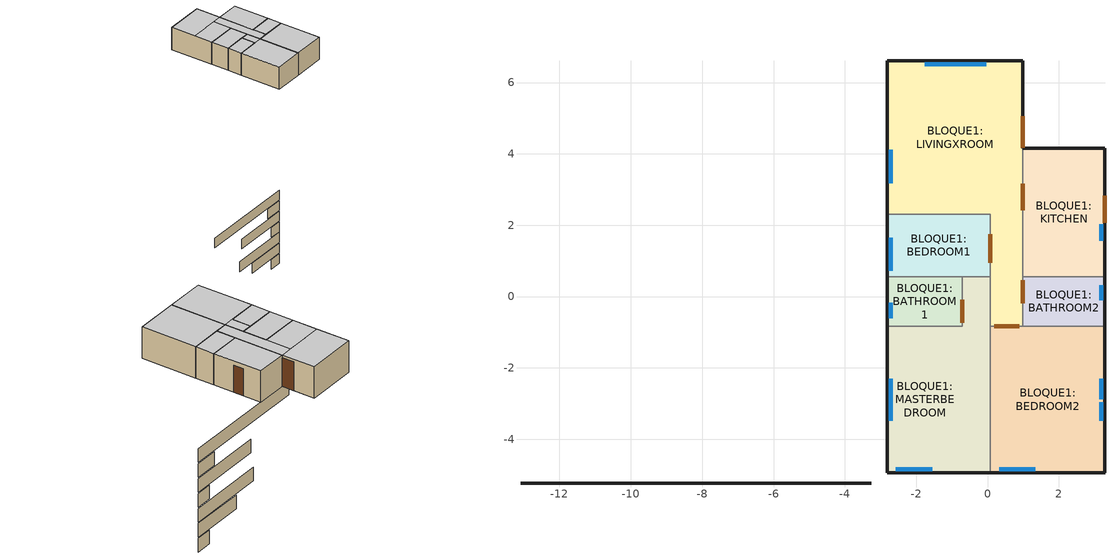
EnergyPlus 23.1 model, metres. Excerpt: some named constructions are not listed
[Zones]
BLOQUE1:LIVINGXROOM
 floor othersideconditionsmodel (SUELO CASO BASE MULCHEN): 0.08,2.31 0.99,2.3 0.99,-0.84 0.08,-0.84 z0; -2.81,6.61 0.99,6.61 0.99,2.3 -2.81,2.31 z0
 wall outside (MURO CASO BASE MULCHEN 01): 0.99,4.16 0.99,6.61 -2.81,6.61 -2.81,2.31 z0:2.3
 wall outside (LinearBridgingConstruction): -3.26,-5.24 -13.09,-5.24 z-11.1:-10.1
 wall to BLOQUE1:BEDROOM1 (Lightweight 2 x 25mm gypsum plasterboard with 100mm cavity): -2.81,2.31 0.08,2.31 0.08,0.56 z0:2.3
 wall to BLOQUE1:MASTERBEDROOM (Lightweight 2 x 25mm gypsum plasterboard with 100mm cavity): 0.08,0.56 0.08,-0.84 z0:2.3
 wall to BLOQUE1:BEDROOM2 (Lightweight 2 x 25mm gypsum plasterboard with 100mm cavity): 0.08,-0.84 0.99,-0.84 z0:2.3
 wall to BLOQUE1:BATHROOM2 (Lightweight 2 x 25mm gypsum plasterboard with 100mm cavity): 0.99,-0.84 0.99,0.56 z0:2.3
 wall to BLOQUE1:KITCHEN (Lightweight 2 x 25mm gypsum plasterboard with 100mm cavity): 0.99,0.56 0.99,4.16 z0:2.3
 window (VENTANA CASO BASE MULCHEN - 1001): -0.03,6.51 -1.77,6.51 z0.74:1.96; -2.71,4.11 -2.71,3.18 z1.04:1.96
 door inside (Puerta interior del proyecto): 0.08,1.74 0.08,0.95 z0:2.1; 0.18,-0.84 0.89,-0.84 / 0.99,-0.18 0.99,0.46 / 0.99,2.42 0.99,3.16 z0:2.12
 door (Copia de Wooden door): 0.99,4.17 0.99,5.06 z0:2.12
 ceiling adiabatic (CIELO FALSO CASO BASE MULCHEN_Reversed): 0.08,4.16 -2.81,4.16 -2.81,2.31 0.08,2.31 z2.3; 0.99,4.16 0.08,4.16 0.08,-0.84 0.99,-0.84 z2.3; 0.99,6.61 -2.81,6.61 -2.81,4.16 0.99,4.16 z2.3
BLOQUE1:BEDROOM1
 floor othersideconditionsmodel (SUELO CASO BASE MULCHEN): -2.81,2.31 0.08,2.31 0.08,0.56 -2.81,0.56 z0
 wall outside (MURO CASO BASE MULCHEN 01): -2.81,2.31 -2.81,0.56 z0:2.3
 wall outside (LinearBridgingConstruction): -3.26,-5.24 -5,-5.24 z-12.2:-11.2
 wall to BLOQUE1:BATHROOM1 (Lightweight 2 x 25mm gypsum plasterboard with 100mm cavity): -2.81,0.56 -0.71,0.56 z0:2.3
 wall to BLOQUE1:MASTERBEDROOM (Lightweight 2 x 25mm gypsum plasterboard with 100mm cavity): -0.71,0.56 0.08,0.56 z0:2.3
 window (VENTANA CASO BASE MULCHEN - 1001): -2.71,1.64 -2.71,0.73 z1.07:1.99
 ceiling adiabatic (CIELO FALSO CASO BASE MULCHEN_Reversed): 0.08,2.31 -2.81,2.31 -2.81,0.56 0.08,0.56 z2.3
BLOQUE1:MASTERBEDROOM
 floor othersideconditionsmodel (SUELO CASO BASE MULCHEN): -2.81,-0.84 -0.71,-0.84 -0.71,-4.94 -2.81,-4.94 z0; -0.71,0.56 0.08,0.56 0.08,-4.94 -0.71,-4.94 z0
 wall outside (MURO CASO BASE MULCHEN 01): -2.81,-0.84 -2.81,-4.94 0.08,-4.94 z0:2.3
 wall outside (LinearBridgingConstruction): -3.26,-5.24 -8.99,-5.24 z-13.3:-12.3
 wall to BLOQUE1:BATHROOM1 (Lightweight 2 x 25mm gypsum plasterboard with 100mm cavity): -0.71,0.56 -0.71,-0.84 -2.81,-0.84 z0:2.3
 wall to BLOQUE1:BEDROOM2 (Lightweight 2 x 25mm gypsum plasterboard with 100mm cavity): 0.08,-4.94 0.08,-0.84 z0:2.3
 window (VENTANA CASO BASE MULCHEN - 1001): -2.71,-2.3 -2.71,-3.47 z1.07:1.99; -2.57,-4.84 -1.55,-4.84 z1.03:1.96
 door inside (Puerta interior del proyecto): -0.71,-0.09 -0.71,-0.74 z0:2.11
 ceiling adiabatic (CIELO FALSO CASO BASE MULCHEN_Reversed): 0.08,0.56 -0.71,0.56 -0.71,-0.84 0.08,-0.84 z2.3; 0.08,-0.84 -2.81,-0.84 -2.81,-4.94 0.08,-4.94 z2.3
BLOQUE1:BEDROOM2
 floor othersideconditionsmodel (SUELO CASO BASE MULCHEN): 0.08,-0.84 3.29,-0.84 3.29,-4.94 0.08,-4.94 z0
 wall outside (MURO CASO BASE MULCHEN 01): 0.08,-4.94 3.29,-4.94 3.29,-0.84 z0:2.3
 wall outside (LinearBridgingConstruction): -3.26,-5.24 -9.26,-5.24 z-15.5:-14.5
 wall to BLOQUE1:BATHROOM2 (Lightweight 2 x 25mm gypsum plasterboard with 100mm cavity): 3.29,-0.84 0.99,-0.84 z0:2.3
 window (VENTANA CASO BASE MULCHEN - 1001): 0.32,-4.84 1.34,-4.84 z1.04:1.96; 3.19,-2.88 3.19,-2.31 / 3.19,-3.47 3.19,-2.96 z1.04:1.95
 ceiling adiabatic (CIELO FALSO CASO BASE MULCHEN_Reversed): 3.29,-0.84 0.08,-0.84 0.08,-4.94 3.29,-4.94 z2.3
BLOQUE1:BATHROOM2
 floor othersideconditionsmodel (SUELO CASO BASE MULCHEN): 0.99,0.56 3.29,0.56 3.29,-0.84 0.99,-0.84 z0
 wall outside (MURO CASO BASE MULCHEN 01): 3.29,-0.84 3.29,0.56 z0:2.3
 wall outside (LinearBridgingConstruction): -3.26,-5.24 -4.45,-5.24 z-17.7:-16.7
 wall to BLOQUE1:KITCHEN (Lightweight 2 x 25mm gypsum plasterboard with 100mm cavity_Rev): 3.29,0.56 0.99,0.56 z0:2.3
 window (VENTANA CASO BASE MULCHEN - 1001): 3.19,-0.1 3.19,0.32 z1.51:1.98
 ceiling adiabatic (CIELO FALSO CASO BASE MULCHEN_Reversed): 3.29,0.56 0.99,0.56 0.99,-0.84 3.29,-0.84 z2.3
BLOQUE1:KITCHEN
 floor othersideconditionsmodel (SUELO CASO BASE MULCHEN): 0.99,4.16 3.29,4.16 3.29,0.56 0.99,0.56 z0
 wall outside (MURO CASO BASE MULCHEN 01): 3.29,0.56 3.29,4.16 0.99,4.16 z0:2.3
 wall outside (LinearBridgingConstruction): -3.26,-5.24 -7.4,-5.24 z-16.6:-15.6
 window (VENTANA CASO BASE MULCHEN - 1001): 3.19,1.56 3.19,2.03 z1.04:1.95
 door (Puerta exterior del proyecto): 3.29,2.07 3.29,2.82 z0:1.99
 ceiling adiabatic (CIELO FALSO CASO BASE MULCHEN_Reversed): 3.29,4.16 0.99,4.16 0.99,0.56 3.29,0.56 z2.3
BLOQUE1:BATHROOM1
 floor othersideconditionsmodel (SUELO CASO BASE MULCHEN): -2.81,0.56 -0.71,0.56 -0.71,-0.84 -2.81,-0.84 z0
 wall outside (MURO CASO BASE MULCHEN 01): -2.81,0.56 -2.81,-0.84 z0:2.3
 wall outside (LinearBridgingConstruction): -3.26,-5.24 -4.45,-5.24 z-14.4:-13.4
 window (VENTANA CASO BASE MULCHEN - 1001): -2.71,-0.18 -2.71,-0.6 z1.5:1.98
 ceiling adiabatic (CIELO FALSO CASO BASE MULCHEN_Reversed): -0.71,0.56 -2.81,0.56 -2.81,-0.84 -0.71,-0.84 z2.3
[ENERGYMANAGEMENTSYSTEM:PROGRAM]
CountHours_BLOQUE1_BEDROOM2: if (ComfStand == 1) || (ComfStand == 10); if (RMOT >= AHSTall) && (RMOT <= ACSTaul); if (BLOQUE1_BEDROOM2_OpT <= ACSTnoTol); if (BLOQUE1_BEDROOM2_OpT >= AHSTnoTol); set ComfHours_BLOQUE1_BEDROOM2 = 1*ZoneTimeStep; set DiscomfAppHotHours_BLOQUE1_BEDROOM2 = 0; set DiscomfAppColdHours_BLOQUE1_BEDROOM2 = 0; set DiscomfNonAppHotHours_BLOQUE1_BEDROOM2 = 0; set DiscomfNonAppColdHours_BLOQUE1_BEDROOM2 = 0; endif; elseif (BLOQUE1_BEDROOM2_OpT > ACSTnoTol); set ComfHours_BLOQUE1_BEDROOM2 = 0; set DiscomfAppHotHours_BLOQUE1_BEDROOM2 = 1*ZoneTimeStep; set DiscomfAppColdHours_BLOQUE1_BEDROOM2 = 0; set DiscomfNonAppHotHours_BLOQUE1_BEDROOM2 = 0; set DiscomfNonAppColdHours_BLOQUE1_BEDROOM2 = 0; elseif (BLOQUE1_BEDROOM2_OpT < AHSTnoTol); set ComfHours_BLOQUE1_BEDROOM2 = 0; set DiscomfAppHotHours_BLOQUE1_BEDROOM2 = 0; set DiscomfAppColdHours_BLOQUE1_BEDROOM2 = 1*ZoneTimeStep; set DiscomfNonAppHotHours_BLOQUE1_BEDROOM2 = 0; set DiscomfNonAppColdHours_BLOQUE1_BEDROOM2 = 0; endif; elseif (RMOT > ACSTaul); set ComfHours_BLOQUE1_BEDROOM2 = 0; set DiscomfAppHotHours_BLOQUE1_BEDROOM2 = 0; set DiscomfAppColdHours_BLOQUE1_BEDROOM2 = 0; set DiscomfNonAppHotHours_BLOQUE1_BEDROOM2 = 1*ZoneTimeStep; set DiscomfNonAppColdHours_BLOQUE1_BEDROOM2 = 0; elseif (RMOT < AHSTall); set ComfHours_BLOQUE1_BEDROOM2 = 0; set DiscomfAppHotHours_BLOQUE1_BEDROOM2 = 0; set DiscomfAppColdHours_BLOQUE1_BEDROOM2 = 0; set DiscomfNonAppHotHours_BLOQUE1_BEDROOM2 = 0; set DiscomfNonAppColdHours_BLOQUE1_BEDROOM2 = 1*ZoneTimeStep; endif; else; if (PMOT >= AHSTall) && (PMOT <= ACSTaul); if (BLOQUE1_BEDROOM2_OpT <= ACSTnoTol); if (BLOQUE1_BEDROOM2_OpT >= AHSTnoTol); set ComfHours_BLOQUE1_BEDROOM2 = 1*ZoneTimeStep; set DiscomfAppHotHours_BLOQUE1_BEDROOM2 = 0; set DiscomfAppColdHours_BLOQUE1_BEDROOM2 = 0; set DiscomfNonAppHotHours_BLOQUE1_BEDROOM2 = 0; set DiscomfNonAppColdHours_BLOQUE1_BEDROOM2 = 0; endif; elseif (BLOQUE1_BEDROOM2_OpT > ACSTnoTol); set ComfHours_BLOQUE1_BEDROOM2 = 0; set DiscomfAppHotHours_BLOQUE1_BEDROOM2 = 1*ZoneTimeStep; set DiscomfAppColdHours_BLOQUE1_BEDROOM2 = 0; set DiscomfNonAppHotHours_BLOQUE1_BEDROOM2 = 0; set DiscomfNonAppColdHours_BLOQUE1_BEDROOM2 = 0; elseif (BLOQUE1_BEDROOM2_OpT < AHSTnoTol); set ComfHours_BLOQUE1_BEDROOM2 = 0; set DiscomfAppHotHours_BLOQUE1_BEDROOM2 = 0; set DiscomfAppColdHours_BLOQUE1_BEDROOM2 = 1*ZoneTimeStep; set DiscomfNonAppHotHours_BLOQUE1_BEDROOM2 = 0; set DiscomfNonAppColdHours_BLOQUE1_BEDROOM2 = 0; endif; elseif (PMOT > ACSTaul); set ComfHours_BLOQUE1_BEDROOM2 = 0; set DiscomfAppHotHours_BLOQUE1_BEDROOM2 = 0; set DiscomfAppColdHours_BLOQUE1_BEDROOM2 = 0; set DiscomfNonAppHotHours_BLOQUE1_BEDROOM2 = 1*ZoneTimeStep; set DiscomfNonAppColdHours_BLOQUE1_BEDROOM2 = 0; elseif (PMOT < AHSTall); set ComfHours_BLOQUE1_BEDROOM2 = 0; set DiscomfAppHotHours_BLOQUE1_BEDROOM2 = 0; set DiscomfAppColdHours_BLOQUE1_BEDROOM2 = 0; set DiscomfNonAppHotHours_BLOQUE1_BEDROOM2 = 0; set DiscomfNonAppColdHours_BLOQUE1_BEDROOM2 = 1*ZoneTimeStep; endif; endif
CountHours_BLOQUE1_KITCHEN: if (ComfStand == 1) || (ComfStand == 10); if (RMOT >= AHSTall) && (RMOT <= ACSTaul); if (BLOQUE1_KITCHEN_OpT <= ACSTnoTol); if (BLOQUE1_KITCHEN_OpT >= AHSTnoTol); set ComfHours_BLOQUE1_KITCHEN = 1*ZoneTimeStep; set DiscomfAppHotHours_BLOQUE1_KITCHEN = 0; set DiscomfAppColdHours_BLOQUE1_KITCHEN = 0; set DiscomfNonAppHotHours_BLOQUE1_KITCHEN = 0; set DiscomfNonAppColdHours_BLOQUE1_KITCHEN = 0; endif; elseif (BLOQUE1_KITCHEN_OpT > ACSTnoTol); set ComfHours_BLOQUE1_KITCHEN = 0; set DiscomfAppHotHours_BLOQUE1_KITCHEN = 1*ZoneTimeStep; set DiscomfAppColdHours_BLOQUE1_KITCHEN = 0; set DiscomfNonAppHotHours_BLOQUE1_KITCHEN = 0; set DiscomfNonAppColdHours_BLOQUE1_KITCHEN = 0; elseif (BLOQUE1_KITCHEN_OpT < AHSTnoTol); set ComfHours_BLOQUE1_KITCHEN = 0; set DiscomfAppHotHours_BLOQUE1_KITCHEN = 0; set DiscomfAppColdHours_BLOQUE1_KITCHEN = 1*ZoneTimeStep; set DiscomfNonAppHotHours_BLOQUE1_KITCHEN = 0; set DiscomfNonAppColdHours_BLOQUE1_KITCHEN = 0; endif; elseif (RMOT > ACSTaul); set ComfHours_BLOQUE1_KITCHEN = 0; set DiscomfAppHotHours_BLOQUE1_KITCHEN = 0; set DiscomfAppColdHours_BLOQUE1_KITCHEN = 0; set DiscomfNonAppHotHours_BLOQUE1_KITCHEN = 1*ZoneTimeStep; set DiscomfNonAppColdHours_BLOQUE1_KITCHEN = 0; elseif (RMOT < AHSTall); set ComfHours_BLOQUE1_KITCHEN = 0; set DiscomfAppHotHours_BLOQUE1_KITCHEN = 0; set DiscomfAppColdHours_BLOQUE1_KITCHEN = 0; set DiscomfNonAppHotHours_BLOQUE1_KITCHEN = 0; set DiscomfNonAppColdHours_BLOQUE1_KITCHEN = 1*ZoneTimeStep; endif; else; if (PMOT >= AHSTall) && (PMOT <= ACSTaul); if (BLOQUE1_KITCHEN_OpT <= ACSTnoTol); if (BLOQUE1_KITCHEN_OpT >= AHSTnoTol); set ComfHours_BLOQUE1_KITCHEN = 1*ZoneTimeStep; set DiscomfAppHotHours_BLOQUE1_KITCHEN = 0; set DiscomfAppColdHours_BLOQUE1_KITCHEN = 0; set DiscomfNonAppHotHours_BLOQUE1_KITCHEN = 0; set DiscomfNonAppColdHours_BLOQUE1_KITCHEN = 0; endif; elseif (BLOQUE1_KITCHEN_OpT > ACSTnoTol); set ComfHours_BLOQUE1_KITCHEN = 0; set DiscomfAppHotHours_BLOQUE1_KITCHEN = 1*ZoneTimeStep; set DiscomfAppColdHours_BLOQUE1_KITCHEN = 0; set DiscomfNonAppHotHours_BLOQUE1_KITCHEN = 0; set DiscomfNonAppColdHours_BLOQUE1_KITCHEN = 0; elseif (BLOQUE1_KITCHEN_OpT < AHSTnoTol); set ComfHours_BLOQUE1_KITCHEN = 0; set DiscomfAppHotHours_BLOQUE1_KITCHEN = 0; set DiscomfAppColdHours_BLOQUE1_KITCHEN = 1*ZoneTimeStep; set DiscomfNonAppHotHours_BLOQUE1_KITCHEN = 0; set DiscomfNonAppColdHours_BLOQUE1_KITCHEN = 0; endif; elseif (PMOT > ACSTaul); set ComfHours_BLOQUE1_KITCHEN = 0; set DiscomfAppHotHours_BLOQUE1_KITCHEN = 0; set DiscomfAppColdHours_BLOQUE1_KITCHEN = 0; set DiscomfNonAppHotHours_BLOQUE1_KITCHEN = 1*ZoneTimeStep; set DiscomfNonAppColdHours_BLOQUE1_KITCHEN = 0; elseif (PMOT < AHSTall); set ComfHours_BLOQUE1_KITCHEN = 0; set DiscomfAppHotHours_BLOQUE1_KITCHEN = 0; set DiscomfAppColdHours_BLOQUE1_KITCHEN = 0; set DiscomfNonAppHotHours_BLOQUE1_KITCHEN = 0; set DiscomfNonAppColdHours_BLOQUE1_KITCHEN = 1*ZoneTimeStep; endif; endif
CountHours_BLOQUE1_BATHROOM2: if (ComfStand == 1) || (ComfStand == 10); if (RMOT >= AHSTall) && (RMOT <= ACSTaul); if (BLOQUE1_BATHROOM2_OpT <= ACSTnoTol); if (BLOQUE1_BATHROOM2_OpT >= AHSTnoTol); set ComfHours_BLOQUE1_BATHROOM2 = 1*ZoneTimeStep; set DiscomfAppHotHours_BLOQUE1_BATHROOM2 = 0; set DiscomfAppColdHours_BLOQUE1_BATHROOM2 = 0; set DiscomfNonAppHotHours_BLOQUE1_BATHROOM2 = 0; set DiscomfNonAppColdHours_BLOQUE1_BATHROOM2 = 0; endif; elseif (BLOQUE1_BATHROOM2_OpT > ACSTnoTol); set ComfHours_BLOQUE1_BATHROOM2 = 0; set DiscomfAppHotHours_BLOQUE1_BATHROOM2 = 1*ZoneTimeStep; set DiscomfAppColdHours_BLOQUE1_BATHROOM2 = 0; set DiscomfNonAppHotHours_BLOQUE1_BATHROOM2 = 0; set DiscomfNonAppColdHours_BLOQUE1_BATHROOM2 = 0; elseif (BLOQUE1_BATHROOM2_OpT < AHSTnoTol); set ComfHours_BLOQUE1_BATHROOM2 = 0; set DiscomfAppHotHours_BLOQUE1_BATHROOM2 = 0; set DiscomfAppColdHours_BLOQUE1_BATHROOM2 = 1*ZoneTimeStep; set DiscomfNonAppHotHours_BLOQUE1_BATHROOM2 = 0; set DiscomfNonAppColdHours_BLOQUE1_BATHROOM2 = 0; endif; elseif (RMOT > ACSTaul); set ComfHours_BLOQUE1_BATHROOM2 = 0; set DiscomfAppHotHours_BLOQUE1_BATHROOM2 = 0; set DiscomfAppColdHours_BLOQUE1_BATHROOM2 = 0; set DiscomfNonAppHotHours_BLOQUE1_BATHROOM2 = 1*ZoneTimeStep; set DiscomfNonAppColdHours_BLOQUE1_BATHROOM2 = 0; elseif (RMOT < AHSTall); set ComfHours_BLOQUE1_BATHROOM2 = 0; set DiscomfAppHotHours_BLOQUE1_BATHROOM2 = 0; set DiscomfAppColdHours_BLOQUE1_BATHROOM2 = 0; set DiscomfNonAppHotHours_BLOQUE1_BATHROOM2 = 0; set DiscomfNonAppColdHours_BLOQUE1_BATHROOM2 = 1*ZoneTimeStep; endif; else; if (PMOT >= AHSTall) && (PMOT <= ACSTaul); if (BLOQUE1_BATHROOM2_OpT <= ACSTnoTol); if (BLOQUE1_BATHROOM2_OpT >= AHSTnoTol); set ComfHours_BLOQUE1_BATHROOM2 = 1*ZoneTimeStep; set DiscomfAppHotHours_BLOQUE1_BATHROOM2 = 0; set DiscomfAppColdHours_BLOQUE1_BATHROOM2 = 0; set DiscomfNonAppHotHours_BLOQUE1_BATHROOM2 = 0; set DiscomfNonAppColdHours_BLOQUE1_BATHROOM2 = 0; endif; elseif (BLOQUE1_BATHROOM2_OpT > ACSTnoTol); set ComfHours_BLOQUE1_BATHROOM2 = 0; set DiscomfAppHotHours_BLOQUE1_BATHROOM2 = 1*ZoneTimeStep; set DiscomfAppColdHours_BLOQUE1_BATHROOM2 = 0; set DiscomfNonAppHotHours_BLOQUE1_BATHROOM2 = 0; set DiscomfNonAppColdHours_BLOQUE1_BATHROOM2 = 0; elseif (BLOQUE1_BATHROOM2_OpT < AHSTnoTol); set ComfHours_BLOQUE1_BATHROOM2 = 0; set DiscomfAppHotHours_BLOQUE1_BATHROOM2 = 0; set DiscomfAppColdHours_BLOQUE1_BATHROOM2 = 1*ZoneTimeStep; set DiscomfNonAppHotHours_BLOQUE1_BATHROOM2 = 0; set DiscomfNonAppColdHours_BLOQUE1_BATHROOM2 = 0; endif; elseif (PMOT > ACSTaul); set ComfHours_BLOQUE1_BATHROOM2 = 0; set DiscomfAppHotHours_BLOQUE1_BATHROOM2 = 0; set DiscomfAppColdHours_BLOQUE1_BATHROOM2 = 0; set DiscomfNonAppHotHours_BLOQUE1_BATHROOM2 = 1*ZoneTimeStep; set DiscomfNonAppColdHours_BLOQUE1_BATHROOM2 = 0; elseif (PMOT < AHSTall); set ComfHours_BLOQUE1_BATHROOM2 = 0; set DiscomfAppHotHours_BLOQUE1_BATHROOM2 = 0; set DiscomfAppColdHours_BLOQUE1_BATHROOM2 = 0; set DiscomfNonAppHotHours_BLOQUE1_BATHROOM2 = 0; set DiscomfNonAppColdHours_BLOQUE1_BATHROOM2 = 1*ZoneTimeStep; endif; endif
SetAppLimits: If ComfStand == 1; set ACSTaul = 30; set ACSTall = 10; set AHSTaul = 30; set AHSTall = 10; elseif ComfStand == 2 || ComfStand == 12; set ACSTaul = 33.5; set ACSTall = 10; set AHSTaul = 33.5; set AHSTall = 10; elseif ComfStand == 3; set ACSTaul = 30; set ACSTall = 5; set AHSTaul = 30; set AHSTall = 5; elseif (ComfStand == 4) || (ComfStand == 5); if CAT == 1; set ACSTaul = 28; set ACSTall = 18; set AHSTaul = 28; set AHSTall = 18; elseif CAT == 2; set ACSTaul = 30; set ACSTall = 18; set AHSTaul = 28; set AHSTall = 16; else; set ACSTaul = 50; set ACSTall = 50; set AHSTaul = 50; set AHSTall = 50; endif; elseif ComfStand == 6; set ACSTaul = 30; set ACSTall = -7; set AHSTaul = 30; set AHSTall = -7; elseif ComfStand == 7; set ACSTaul = 31; set ACSTall = 12.5; set AHSTaul = 31; set AHSTall = 12.5; elseif ComfStand == 8; set ACSTaul = 38.5; set ACSTall = 13; set AHSTaul = 38.5; set AHSTall = 13; elseif ComfStand == 9 || ComfStand == 10 || ComfStand == 11; set ACSTaul = 33; set ACSTall = 5.5; set AHSTaul = 33; set AHSTall = 5.5; elseif ComfStand == 13; set ACSTaul = 25; set ACSTall = 10; set AHSTaul = 25; set AHSTall = 10; elseif ComfStand == 14; set ACSTaul = 27; set ACSTall = 8; set AHSTaul = 27; set AHSTall = 8; elseif ComfStand == 15; set ACSTaul = 24.8; set ACSTall = 16.9; set AHSTaul = 24.8; set AHSTall = 16.9; elseif ComfStand == 16; set ACSTaul = 25.7; set ACSTall = 16.4; set AHSTaul = 25.7; set AHSTall = 16.4; elseif ComfStand == 17; if (DayOfYear <= 121) || (DayOfYear > 295); set ACSTaul = 25.25; set ACSTall = 11.25; set AHSTaul = 25.25; set AHSTall = 11.25; else; set ACSTaul = 45; set ACSTall = 23; set AHSTaul = 45; set AHSTall = 23; endif; elseif ComfStand == 18; if (DayOfYear <= 121) || (DayOfYear > 295); set ACSTaul = 27.5; set ACSTall = 15.5; set AHSTaul = 27.5; set AHSTall = 15.5; else; set ACSTaul = 34; set ACSTall = 23; set AHSTaul = 34; set AHSTall = 23; endif; elseif ComfStand == 19; if (DayOfYear <= 121) || (DayOfYear > 295); set ACSTaul = 25.25; set ACSTall = 5; set AHSTaul = 25.25; set AHSTall = 5; else; set ACSTaul = 25.25; set ACSTall = 11.75; set AHSTaul = 25.25; set AHSTall = 11.75; endif; elseif ComfStand == 20; if (DayOfYear <= 121) || (DayOfYear > 295); set ACSTaul = 29.75; set ACSTall = 13; set AHSTaul = 29.75; set AHSTall = 13; else; set ACSTaul = 45; set ACSTall = 23; set AHSTaul = 45; set AHSTall = 23; endif; elseif ComfStand == 21; set ACSTaul = 20; set ACSTall = 6.5; set AHSTaul = 20; set AHSTall = 6.5; else; set ACSTaul = 50; set ACSTall = 50; set AHSTaul = 50; set AHSTall = 50; endif
ApplyCAT: if (ComfStand == 1 ); if (CAT == 1); set ACSToffset = 2; set AHSToffset = -3; elseif (CAT == 2); set ACSToffset = 3; set AHSToffset = -4; elseif (CAT == 3); set ACSToffset = 4; set AHSToffset = -5; endif; elseif ComfStand == 2 || ComfStand == 3 || ComfStand == 11; if (CAT == 90); set ACSToffset = 2.5; set AHSToffset = -2.5; elseif (CAT == 80); set ACSToffset = 3.5; set AHSToffset = -3.5; endif; elseif (ComfStand == 4 ) || (ComfStand == 5) || (ComfStand == 6); set ACSToffset = 0; set AHSToffset = 0; elseif (ComfStand == 7); if (CAT == 90); set ACSToffset = 2.4; set AHSToffset = -2.4; elseif (CAT == 85); set ACSToffset = 3.3; set AHSToffset = -3.3; elseif (CAT == 80); set ACSToffset = 4.1; set AHSToffset = -4.1; endif; elseif (ComfStand == 8); if (CAT == 90); set ACSToffset = 3.5; set AHSToffset = -3.5; elseif (CAT == 85); set ACSToffset = 4.8; set AHSToffset = -4.8; elseif (CAT == 80); set ACSToffset = 5.9; set AHSToffset = -5.9; endif; elseif ComfStand == 9 || ComfStand == 10; if (CAT == 90); set ACSToffset = 2.15; set AHSToffset = -2.15; elseif (CAT == 80); set ACSToffset = 3.6; set AHSToffset = -3.6; endif; elseif ComfStand == 12; if (CAT == 90); set ACSToffset = 1.7; set AHSToffset = -1.7; elseif (CAT == 80); set ACSToffset = 2.89; set AHSToffset = -2.89; endif; elseif ComfStand == 13; if (CAT == 90); set ACSToffset = 3.45; set AHSToffset = -3.45; elseif (CAT == 80); set ACSToffset = 4.55; set AHSToffset = -4.55; endif; elseif ComfStand == 14; if (CAT == 90); set ACSToffset = 3.5; set AHSToffset = -3.5; elseif (CAT == 80); set ACSToffset = 4.5; set AHSToffset = -4.5; endif; elseif ComfStand == 15; if (CAT == 90); set ACSToffset = 2.8; set AHSToffset = -2.8; elseif (CAT == 80); set ACSToffset = 3.8; set AHSToffset = -3.8; endif; elseif ComfStand == 16; if (CAT == 90); set ACSToffset = 1.1; set AHSToffset = -1.1; elseif (CAT == 80); set ACSToffset = 2.1; set AHSToffset = -2.1; endif; elseif (ComfStand == 17) || (ComfStand == 18); if CAT == 90; if (DayOfYear <= 121) || (DayOfYear > 295); set ACSToffset = 2; set AHSToffset = -2; else; set ACSToffset = 2; set AHSToffset = -2; endif; elseif CAT == 80; if (DayOfYear <= 121) || (DayOfYear > 295); set ACSToffset = 3; set AHSToffset = -3; else; set ACSToffset = 3; set AHSToffset = -3; endif; endif; elseif ComfStand == 19; if CAT == 90; if (DayOfYear <= 121) || (DayOfYear > 295); set ACSToffset = 2; set AHSToffset = -2; else; set ACSToffset = 1; set AHSToffset = -1; endif; elseif CAT == 80; if (DayOfYear <= 121) || (DayOfYear > 295); set ACSToffset = 3; set AHSToffset = -3; else; set ACSToffset = 2; set AHSToffset = -2; endif; endif; elseif ComfStand == 20; if CAT == 90; if (DayOfYear <= 121) || (DayOfYear > 295); set ACSToffset = 2; set AHSToffset = -2; else; set ACSToffset = 5; set AHSToffset = -5; endif; elseif CAT == 80; if (DayOfYear <= 121) || (DayOfYear > 295); set ACSToffset = 3; set AHSToffset = -3; else; set ACSToffset = 6; set AHSToffset = -6; endif; endif; elseif ComfStand == 21; if (CAT == 90); set ACSToffset = 2.5; set AHSToffset = -2.5; elseif (CAT == 80); set ACSToffset = 4; set AHSToffset = -4; endif; endif
CountHoursNoApp_BLOQUE1_BATHROOM1: if (BLOQUE1_BATHROOM1_OpT <= ACSTnoTol); if (BLOQUE1_BATHROOM1_OpT >= AHSTnoTol); set ComfHoursNoApp_BLOQUE1_BATHROOM1  = 1*ZoneTimeStep; else; set ComfHoursNoApp_BLOQUE1_BATHROOM1 = 0; endif; else; set ComfHoursNoApp_BLOQUE1_BATHROOM1 = 0; endif
SetGeoVarBLOQUE1_BATHROOM1: set ZoneFloorArea_BLOQUE1_BATHROOM1 = ZFA_BLOQUE1_BATHROOM1/2; set ZoneAirVolume_BLOQUE1_BATHROOM1 = ZAV_BLOQUE1_BATHROOM1/2
CountHoursNoApp_BLOQUE1_BEDROOM2: if (BLOQUE1_BEDROOM2_OpT <= ACSTnoTol); if (BLOQUE1_BEDROOM2_OpT >= AHSTnoTol); set ComfHoursNoApp_BLOQUE1_BEDROOM2  = 1*ZoneTimeStep; else; set ComfHoursNoApp_BLOQUE1_BEDROOM2 = 0; endif; else; set ComfHoursNoApp_BLOQUE1_BEDROOM2 = 0; endif
SetGeoVarBLOQUE1_BEDROOM2: set ZoneFloorArea_BLOQUE1_BEDROOM2 = ZFA_BLOQUE1_BEDROOM2/2; set ZoneAirVolume_BLOQUE1_BEDROOM2 = ZAV_BLOQUE1_BEDROOM2/2
CountHoursNoApp_BLOQUE1_KITCHEN: if (BLOQUE1_KITCHEN_OpT <= ACSTnoTol); if (BLOQUE1_KITCHEN_OpT >= AHSTnoTol); set ComfHoursNoApp_BLOQUE1_KITCHEN  = 1*ZoneTimeStep; else; set ComfHoursNoApp_BLOQUE1_KITCHEN = 0; endif; else; set ComfHoursNoApp_BLOQUE1_KITCHEN = 0; endif
SetGeoVarBLOQUE1_KITCHEN: set ZoneFloorArea_BLOQUE1_KITCHEN = ZFA_BLOQUE1_KITCHEN/2; set ZoneAirVolume_BLOQUE1_KITCHEN = ZAV_BLOQUE1_KITCHEN/2
CountHoursNoApp_BLOQUE1_BATHROOM2: if (BLOQUE1_BATHROOM2_OpT <= ACSTnoTol); if (BLOQUE1_BATHROOM2_OpT >= AHSTnoTol); set ComfHoursNoApp_BLOQUE1_BATHROOM2  = 1*ZoneTimeStep; else; set ComfHoursNoApp_BLOQUE1_BATHROOM2 = 0; endif; else; set ComfHoursNoApp_BLOQUE1_BATHROOM2 = 0; endif
SetGeoVarBLOQUE1_BATHROOM2: set ZoneFloorArea_BLOQUE1_BATHROOM2 = ZFA_BLOQUE1_BATHROOM2/2; set ZoneAirVolume_BLOQUE1_BATHROOM2 = ZAV_BLOQUE1_BATHROOM2/2
SetInputData: set ComfStand = 1; set CAT = 3; set ComfMod = 3; set HVACmode = 2; set VentCtrl = 0; set VSToffset = 0.0; set MinOToffset = 50.0; set MaxWindSpeed = 50.0; set ACSTtol = -0.1; set AHSTtol = 0.1; set CoolSeasonStart = 121; set CoolSeasonEnd = 274
SetVOFinputData: set MaxTempDiffVOF = 7.5; set MinTempDiffVOF = 0; set MultiplierVOF = 0.25
SetVST: set MinOutTemp = roundedAHST - MinOToffset; if (VentCtrl == 0) || (VentCtrl==2); if ComfStand == 0; if (CurrentTime < 7); set VST = (roundedACST+roundedAHST)/2+VSToffset; elseif (CurrentTime < 15); set VST = 22.5+VSToffset; elseif (CurrentTime < 23); set VST = (roundedACST+roundedAHST)/2+VSToffset; elseif (CurrentTime < 24); set VST = (roundedACST+roundedAHST)/2+VSToffset; endif; elseif ComfStand == 1 || ComfStand == 10; if (RMOT >= AHSTall) && (RMOT <= ACSTaul); set VST = ComfTemp+VSToffset; else; set VST = (roundedACST+roundedAHST)/2+VSToffset; endif; elseif ComfStand == 4 || ComfStand == 5 || ComfStand == 6; if (PMOT >= AHSTall) && (PMOT <= ACSTaul); set VST = (roundedACST+roundedAHST)/2+VSToffset; else; set VST = 0; endif; else; if (PMOT >= AHSTall) && (PMOT <= ACSTaul); set VST = ComfTemp+VSToffset; else; set VST = (roundedACST+roundedAHST)/2+VSToffset; endif; endif; elseif (VentCtrl == 1) || (VentCtrl==3); set VST = roundedAHST+VSToffset; endif
ApplyAST_BLOQUE1_LIVINGXROOM: if BLOQUE1_LIVINGXROOM_CoolCoil==0; if BLOQUE1_LIVINGXROOM_HeatCoil==0; set NoH_NoC_reqs = 1; else; set NoH_NoC_reqs = 0; endif; else; set NoH_NoC_reqs = 0; endif; if BLOQUE1_LIVINGXROOM_OpT<roundedACST; if BLOQUE1_LIVINGXROOM_WindSpeed <= MaxWindSpeed; if BLOQUE1_LIVINGXROOM_OutT>MinOutTemp; if BLOQUE1_LIVINGXROOM_OutT < BLOQUE1_LIVINGXROOM_OpT; set meets_base_reqs = 1; else; set meets_base_reqs = 0; endif; else; set meets_base_reqs = 0; endif; else; set meets_base_reqs = 0; endif; else; set meets_base_reqs = 0; endif; if (NoH_NoC_reqs == 1) && (meets_base_reqs == 1); if BLOQUE1_LIVINGXROOM_OpT>VST; set Ventilates_HVACmode2_BLOQUE1_LIVINGXROOM = 1; else; set Ventilates_HVACmode2_BLOQUE1_LIVINGXROOM = 0; endif; else; set Ventilates_HVACmode2_BLOQUE1_LIVINGXROOM = 0; endif; if VentCtrl == 0; if BLOQUE1_LIVINGXROOM_OutT < BLOQUE1_LIVINGXROOM_OpT; if BLOQUE1_LIVINGXROOM_OutT>MinOutTemp; if BLOQUE1_LIVINGXROOM_OpT > VST; if BLOQUE1_LIVINGXROOM_WindSpeed <= MaxWindSpeed; set Ventilates_HVACmode1_BLOQUE1_LIVINGXROOM = 1; else; set Ventilates_HVACmode1_BLOQUE1_LIVINGXROOM = 0; endif; else; set Ventilates_HVACmode1_BLOQUE1_LIVINGXROOM = 0; endif; else; set Ventilates_HVACmode1_BLOQUE1_LIVINGXROOM = 0; endif; else; set Ventilates_HVACmode1_BLOQUE1_LIVINGXROOM = 0; endif; elseif VentCtrl == 1; if BLOQUE1_LIVINGXROOM_OutT<BLOQUE1_LIVINGXROOM_OpT; if BLOQUE1_LIVINGXROOM_OutT>MinOutTemp; if BLOQUE1_LIVINGXROOM_OpT > ACSTnoTol; if BLOQUE1_LIVINGXROOM_WindSpeed <= MaxWindSpeed; set Ventilates_HVACmode1_BLOQUE1_LIVINGXROOM = 1; else; set Ventilates_HVACmode1_BLOQUE1_LIVINGXROOM = 0; endif; else; set Ventilates_HVACmode1_BLOQUE1_LIVINGXROOM = 0; endif; else; set Ventilates_HVACmode1_BLOQUE1_LIVINGXROOM = 0; endif; else; set Ventilates_HVACmode1_BLOQUE1_LIVINGXROOM = 0; endif; endif; if HVACmode == 0; if Occ_count_BLOQUE1_LIVINGXROOM == 0; Set ACST_Act_BLOQUE1_LIVINGXROOM = 100; Set AHST_Act_BLOQUE1_LIVINGXROOM = -100; else; set ACST_Act_BLOQUE1_LIVINGXROOM = roundedACST; set AHST_Act_BLOQUE1_LIVINGXROOM = roundedAHST; endif; elseif HVACmode == 1; Set ACST_Act_BLOQUE1_LIVINGXROOM = 100; Set AHST_Act_BLOQUE1_LIVINGXROOM = -100; if Ventilates_HVACmode1_BLOQUE1_LIVINGXROOM == 1 && Occ_count_BLOQUE1_LIVINGXROOM > 0; set VentHours_BLOQUE1_LIVINGXROOM = 1*ZoneTimeStep; else; set VentHours_BLOQUE1_LIVINGXROOM = 0; endif; elseif HVACmode == 2; if Occ_count_BLOQUE1_LIVINGXROOM == 0; Set ACST_Act_BLOQUE1_LIVINGXROOM = 100; Set AHST_Act_BLOQUE1_LIVINGXROOM = -100; set VentHours_BLOQUE1_LIVINGXROOM = 0; else; if Ventilates_HVACmode2_BLOQUE1_LIVINGXROOM == 1; set VentHours_BLOQUE1_LIVINGXROOM = 1*ZoneTimeStep; elseif Ventilates_HVACmode2_BLOQUE1_LIVINGXROOM == 0; set VentHours_BLOQUE1_LIVINGXROOM = 0; set ACST_Act_BLOQUE1_LIVINGXROOM = roundedACST; set AHST_Act_BLOQUE1_LIVINGXROOM = roundedAHST; endif; endif; endif
ApplyAST_BLOQUE1_BEDROOM1: if BLOQUE1_BEDROOM1_CoolCoil==0; if BLOQUE1_BEDROOM1_HeatCoil==0; set NoH_NoC_reqs = 1; else; set NoH_NoC_reqs = 0; endif; else; set NoH_NoC_reqs = 0; endif; if BLOQUE1_BEDROOM1_OpT<roundedACST; if BLOQUE1_BEDROOM1_WindSpeed <= MaxWindSpeed; if BLOQUE1_BEDROOM1_OutT>MinOutTemp; if BLOQUE1_BEDROOM1_OutT < BLOQUE1_BEDROOM1_OpT; set meets_base_reqs = 1; else; set meets_base_reqs = 0; endif; else; set meets_base_reqs = 0; endif; else; set meets_base_reqs = 0; endif; else; set meets_base_reqs = 0; endif; if (NoH_NoC_reqs == 1) && (meets_base_reqs == 1); if BLOQUE1_BEDROOM1_OpT>VST; set Ventilates_HVACmode2_BLOQUE1_BEDROOM1 = 1; else; set Ventilates_HVACmode2_BLOQUE1_BEDROOM1 = 0; endif; else; set Ventilates_HVACmode2_BLOQUE1_BEDROOM1 = 0; endif; if VentCtrl == 0; if BLOQUE1_BEDROOM1_OutT < BLOQUE1_BEDROOM1_OpT; if BLOQUE1_BEDROOM1_OutT>MinOutTemp; if BLOQUE1_BEDROOM1_OpT > VST; if BLOQUE1_BEDROOM1_WindSpeed <= MaxWindSpeed; set Ventilates_HVACmode1_BLOQUE1_BEDROOM1 = 1; else; set Ventilates_HVACmode1_BLOQUE1_BEDROOM1 = 0; endif; else; set Ventilates_HVACmode1_BLOQUE1_BEDROOM1 = 0; endif; else; set Ventilates_HVACmode1_BLOQUE1_BEDROOM1 = 0; endif; else; set Ventilates_HVACmode1_BLOQUE1_BEDROOM1 = 0; endif; elseif VentCtrl == 1; if BLOQUE1_BEDROOM1_OutT<BLOQUE1_BEDROOM1_OpT; if BLOQUE1_BEDROOM1_OutT>MinOutTemp; if BLOQUE1_BEDROOM1_OpT > ACSTnoTol; if BLOQUE1_BEDROOM1_WindSpeed <= MaxWindSpeed; set Ventilates_HVACmode1_BLOQUE1_BEDROOM1 = 1; else; set Ventilates_HVACmode1_BLOQUE1_BEDROOM1 = 0; endif; else; set Ventilates_HVACmode1_BLOQUE1_BEDROOM1 = 0; endif; else; set Ventilates_HVACmode1_BLOQUE1_BEDROOM1 = 0; endif; else; set Ventilates_HVACmode1_BLOQUE1_BEDROOM1 = 0; endif; endif; if HVACmode == 0; if Occ_count_BLOQUE1_BEDROOM1 == 0; Set ACST_Act_BLOQUE1_BEDROOM1 = 100; Set AHST_Act_BLOQUE1_BEDROOM1 = -100; else; set ACST_Act_BLOQUE1_BEDROOM1 = roundedACST; set AHST_Act_BLOQUE1_BEDROOM1 = roundedAHST; endif; elseif HVACmode == 1; Set ACST_Act_BLOQUE1_BEDROOM1 = 100; Set AHST_Act_BLOQUE1_BEDROOM1 = -100; if Ventilates_HVACmode1_BLOQUE1_BEDROOM1 == 1 && Occ_count_BLOQUE1_BEDROOM1 > 0; set VentHours_BLOQUE1_BEDROOM1 = 1*ZoneTimeStep; else; set VentHours_BLOQUE1_BEDROOM1 = 0; endif; elseif HVACmode == 2; if Occ_count_BLOQUE1_BEDROOM1 == 0; Set ACST_Act_BLOQUE1_BEDROOM1 = 100; Set AHST_Act_BLOQUE1_BEDROOM1 = -100; set VentHours_BLOQUE1_BEDROOM1 = 0; else; if Ventilates_HVACmode2_BLOQUE1_BEDROOM1 == 1; set VentHours_BLOQUE1_BEDROOM1 = 1*ZoneTimeStep; elseif Ventilates_HVACmode2_BLOQUE1_BEDROOM1 == 0; set VentHours_BLOQUE1_BEDROOM1 = 0; set ACST_Act_BLOQUE1_BEDROOM1 = roundedACST; set AHST_Act_BLOQUE1_BEDROOM1 = roundedAHST; endif; endif; endif
ApplyAST_BLOQUE1_MASTERBEDROOM: if BLOQUE1_MASTERBEDROOM_CoolCoil==0; if BLOQUE1_MASTERBEDROOM_HeatCoil==0; set NoH_NoC_reqs = 1; else; set NoH_NoC_reqs = 0; endif; else; set NoH_NoC_reqs = 0; endif; if BLOQUE1_MASTERBEDROOM_OpT<roundedACST; if BLOQUE1_MASTERBEDROOM_WindSpeed <= MaxWindSpeed; if BLOQUE1_MASTERBEDROOM_OutT>MinOutTemp; if BLOQUE1_MASTERBEDROOM_OutT < BLOQUE1_MASTERBEDROOM_OpT; set meets_base_reqs = 1; else; set meets_base_reqs = 0; endif; else; set meets_base_reqs = 0; endif; else; set meets_base_reqs = 0; endif; else; set meets_base_reqs = 0; endif; if (NoH_NoC_reqs == 1) && (meets_base_reqs == 1); if BLOQUE1_MASTERBEDROOM_OpT>VST; set Ventilates_HVACmode2_BLOQUE1_MASTERBEDROOM = 1; else; set Ventilates_HVACmode2_BLOQUE1_MASTERBEDROOM = 0; endif; else; set Ventilates_HVACmode2_BLOQUE1_MASTERBEDROOM = 0; endif; if VentCtrl == 0; if BLOQUE1_MASTERBEDROOM_OutT < BLOQUE1_MASTERBEDROOM_OpT; if BLOQUE1_MASTERBEDROOM_OutT>MinOutTemp; if BLOQUE1_MASTERBEDROOM_OpT > VST; if BLOQUE1_MASTERBEDROOM_WindSpeed <= MaxWindSpeed; set Ventilates_HVACmode1_BLOQUE1_MASTERBEDROOM = 1; else; set Ventilates_HVACmode1_BLOQUE1_MASTERBEDROOM = 0; endif; else; set Ventilates_HVACmode1_BLOQUE1_MASTERBEDROOM = 0; endif; else; set Ventilates_HVACmode1_BLOQUE1_MASTERBEDROOM = 0; endif; else; set Ventilates_HVACmode1_BLOQUE1_MASTERBEDROOM = 0; endif; elseif VentCtrl == 1; if BLOQUE1_MASTERBEDROOM_OutT<BLOQUE1_MASTERBEDROOM_OpT; if BLOQUE1_MASTERBEDROOM_OutT>MinOutTemp; if BLOQUE1_MASTERBEDROOM_OpT > ACSTnoTol; if BLOQUE1_MASTERBEDROOM_WindSpeed <= MaxWindSpeed; set Ventilates_HVACmode1_BLOQUE1_MASTERBEDROOM = 1; else; set Ventilates_HVACmode1_BLOQUE1_MASTERBEDROOM = 0; endif; else; set Ventilates_HVACmode1_BLOQUE1_MASTERBEDROOM = 0; endif; else; set Ventilates_HVACmode1_BLOQUE1_MASTERBEDROOM = 0; endif; else; set Ventilates_HVACmode1_BLOQUE1_MASTERBEDROOM = 0; endif; endif; if HVACmode == 0; if Occ_count_BLOQUE1_MASTERBEDROOM == 0; Set ACST_Act_BLOQUE1_MASTERBEDROOM = 100; Set AHST_Act_BLOQUE1_MASTERBEDROOM = -100; else; set ACST_Act_BLOQUE1_MASTERBEDROOM = roundedACST; set AHST_Act_BLOQUE1_MASTERBEDROOM = roundedAHST; endif; elseif HVACmode == 1; Set ACST_Act_BLOQUE1_MASTERBEDROOM = 100; Set AHST_Act_BLOQUE1_MASTERBEDROOM = -100; if Ventilates_HVACmode1_BLOQUE1_MASTERBEDROOM == 1 && Occ_count_BLOQUE1_MASTERBEDROOM > 0; set VentHours_BLOQUE1_MASTERBEDROOM = 1*ZoneTimeStep; else; set VentHours_BLOQUE1_MASTERBEDROOM = 0; endif; elseif HVACmode == 2; if Occ_count_BLOQUE1_MASTERBEDROOM == 0; Set ACST_Act_BLOQUE1_MASTERBEDROOM = 100; Set AHST_Act_BLOQUE1_MASTERBEDROOM = -100; set VentHours_BLOQUE1_MASTERBEDROOM = 0; else; if Ventilates_HVACmode2_BLOQUE1_MASTERBEDROOM == 1; set VentHours_BLOQUE1_MASTERBEDROOM = 1*ZoneTimeStep; elseif Ventilates_HVACmode2_BLOQUE1_MASTERBEDROOM == 0; set VentHours_BLOQUE1_MASTERBEDROOM = 0; set ACST_Act_BLOQUE1_MASTERBEDROOM = roundedACST; set AHST_Act_BLOQUE1_MASTERBEDROOM = roundedAHST; endif; endif; endif
ApplyAST_BLOQUE1_BATHROOM1: if BLOQUE1_BATHROOM1_CoolCoil==0; if BLOQUE1_BATHROOM1_HeatCoil==0; set NoH_NoC_reqs = 1; else; set NoH_NoC_reqs = 0; endif; else; set NoH_NoC_reqs = 0; endif; if BLOQUE1_BATHROOM1_OpT<roundedACST; if BLOQUE1_BATHROOM1_WindSpeed <= MaxWindSpeed; if BLOQUE1_BATHROOM1_OutT>MinOutTemp; if BLOQUE1_BATHROOM1_OutT < BLOQUE1_BATHROOM1_OpT; set meets_base_reqs = 1; else; set meets_base_reqs = 0; endif; else; set meets_base_reqs = 0; endif; else; set meets_base_reqs = 0; endif; else; set meets_base_reqs = 0; endif; if (NoH_NoC_reqs == 1) && (meets_base_reqs == 1); if BLOQUE1_BATHROOM1_OpT>VST; set Ventilates_HVACmode2_BLOQUE1_BATHROOM1 = 1; else; set Ventilates_HVACmode2_BLOQUE1_BATHROOM1 = 0; endif; else; set Ventilates_HVACmode2_BLOQUE1_BATHROOM1 = 0; endif; if VentCtrl == 0; if BLOQUE1_BATHROOM1_OutT < BLOQUE1_BATHROOM1_OpT; if BLOQUE1_BATHROOM1_OutT>MinOutTemp; if BLOQUE1_BATHROOM1_OpT > VST; if BLOQUE1_BATHROOM1_WindSpeed <= MaxWindSpeed; set Ventilates_HVACmode1_BLOQUE1_BATHROOM1 = 1; else; set Ventilates_HVACmode1_BLOQUE1_BATHROOM1 = 0; endif; else; set Ventilates_HVACmode1_BLOQUE1_BATHROOM1 = 0; endif; else; set Ventilates_HVACmode1_BLOQUE1_BATHROOM1 = 0; endif; else; set Ventilates_HVACmode1_BLOQUE1_BATHROOM1 = 0; endif; elseif VentCtrl == 1; if BLOQUE1_BATHROOM1_OutT<BLOQUE1_BATHROOM1_OpT; if BLOQUE1_BATHROOM1_OutT>MinOutTemp; if BLOQUE1_BATHROOM1_OpT > ACSTnoTol; if BLOQUE1_BATHROOM1_WindSpeed <= MaxWindSpeed; set Ventilates_HVACmode1_BLOQUE1_BATHROOM1 = 1; else; set Ventilates_HVACmode1_BLOQUE1_BATHROOM1 = 0; endif; else; set Ventilates_HVACmode1_BLOQUE1_BATHROOM1 = 0; endif; else; set Ventilates_HVACmode1_BLOQUE1_BATHROOM1 = 0; endif; else; set Ventilates_HVACmode1_BLOQUE1_BATHROOM1 = 0; endif; endif; if HVACmode == 0; if Occ_count_BLOQUE1_BATHROOM1 == 0; Set ACST_Act_BLOQUE1_BATHROOM1 = 100; Set AHST_Act_BLOQUE1_BATHROOM1 = -100; else; set ACST_Act_BLOQUE1_BATHROOM1 = roundedACST; set AHST_Act_BLOQUE1_BATHROOM1 = roundedAHST; endif; elseif HVACmode == 1; Set ACST_Act_BLOQUE1_BATHROOM1 = 100; Set AHST_Act_BLOQUE1_BATHROOM1 = -100; if Ventilates_HVACmode1_BLOQUE1_BATHROOM1 == 1 && Occ_count_BLOQUE1_BATHROOM1 > 0; set VentHours_BLOQUE1_BATHROOM1 = 1*ZoneTimeStep; else; set VentHours_BLOQUE1_BATHROOM1 = 0; endif; elseif HVACmode == 2; if Occ_count_BLOQUE1_BATHROOM1 == 0; Set ACST_Act_BLOQUE1_BATHROOM1 = 100; Set AHST_Act_BLOQUE1_BATHROOM1 = -100; set VentHours_BLOQUE1_BATHROOM1 = 0; else; if Ventilates_HVACmode2_BLOQUE1_BATHROOM1 == 1; set VentHours_BLOQUE1_BATHROOM1 = 1*ZoneTimeStep; elseif Ventilates_HVACmode2_BLOQUE1_BATHROOM1 == 0; set VentHours_BLOQUE1_BATHROOM1 = 0; set ACST_Act_BLOQUE1_BATHROOM1 = roundedACST; set AHST_Act_BLOQUE1_BATHROOM1 = roundedAHST; endif; endif; endif
ApplyAST_BLOQUE1_BEDROOM2: if BLOQUE1_BEDROOM2_CoolCoil==0; if BLOQUE1_BEDROOM2_HeatCoil==0; set NoH_NoC_reqs = 1; else; set NoH_NoC_reqs = 0; endif; else; set NoH_NoC_reqs = 0; endif; if BLOQUE1_BEDROOM2_OpT<roundedACST; if BLOQUE1_BEDROOM2_WindSpeed <= MaxWindSpeed; if BLOQUE1_BEDROOM2_OutT>MinOutTemp; if BLOQUE1_BEDROOM2_OutT < BLOQUE1_BEDROOM2_OpT; set meets_base_reqs = 1; else; set meets_base_reqs = 0; endif; else; set meets_base_reqs = 0; endif; else; set meets_base_reqs = 0; endif; else; set meets_base_reqs = 0; endif; if (NoH_NoC_reqs == 1) && (meets_base_reqs == 1); if BLOQUE1_BEDROOM2_OpT>VST; set Ventilates_HVACmode2_BLOQUE1_BEDROOM2 = 1; else; set Ventilates_HVACmode2_BLOQUE1_BEDROOM2 = 0; endif; else; set Ventilates_HVACmode2_BLOQUE1_BEDROOM2 = 0; endif; if VentCtrl == 0; if BLOQUE1_BEDROOM2_OutT < BLOQUE1_BEDROOM2_OpT; if BLOQUE1_BEDROOM2_OutT>MinOutTemp; if BLOQUE1_BEDROOM2_OpT > VST; if BLOQUE1_BEDROOM2_WindSpeed <= MaxWindSpeed; set Ventilates_HVACmode1_BLOQUE1_BEDROOM2 = 1; else; set Ventilates_HVACmode1_BLOQUE1_BEDROOM2 = 0; endif; else; set Ventilates_HVACmode1_BLOQUE1_BEDROOM2 = 0; endif; else; set Ventilates_HVACmode1_BLOQUE1_BEDROOM2 = 0; endif; else; set Ventilates_HVACmode1_BLOQUE1_BEDROOM2 = 0; endif; elseif VentCtrl == 1; if BLOQUE1_BEDROOM2_OutT<BLOQUE1_BEDROOM2_OpT; if BLOQUE1_BEDROOM2_OutT>MinOutTemp; if BLOQUE1_BEDROOM2_OpT > ACSTnoTol; if BLOQUE1_BEDROOM2_WindSpeed <= MaxWindSpeed; set Ventilates_HVACmode1_BLOQUE1_BEDROOM2 = 1; else; set Ventilates_HVACmode1_BLOQUE1_BEDROOM2 = 0; endif; else; set Ventilates_HVACmode1_BLOQUE1_BEDROOM2 = 0; endif; else; set Ventilates_HVACmode1_BLOQUE1_BEDROOM2 = 0; endif; else; set Ventilates_HVACmode1_BLOQUE1_BEDROOM2 = 0; endif; endif; if HVACmode == 0; if Occ_count_BLOQUE1_BEDROOM2 == 0; Set ACST_Act_BLOQUE1_BEDROOM2 = 100; Set AHST_Act_BLOQUE1_BEDROOM2 = -100; else; set ACST_Act_BLOQUE1_BEDROOM2 = roundedACST; set AHST_Act_BLOQUE1_BEDROOM2 = roundedAHST; endif; elseif HVACmode == 1; Set ACST_Act_BLOQUE1_BEDROOM2 = 100; Set AHST_Act_BLOQUE1_BEDROOM2 = -100; if Ventilates_HVACmode1_BLOQUE1_BEDROOM2 == 1 && Occ_count_BLOQUE1_BEDROOM2 > 0; set VentHours_BLOQUE1_BEDROOM2 = 1*ZoneTimeStep; else; set VentHours_BLOQUE1_BEDROOM2 = 0; endif; elseif HVACmode == 2; if Occ_count_BLOQUE1_BEDROOM2 == 0; Set ACST_Act_BLOQUE1_BEDROOM2 = 100; Set AHST_Act_BLOQUE1_BEDROOM2 = -100; set VentHours_BLOQUE1_BEDROOM2 = 0; else; if Ventilates_HVACmode2_BLOQUE1_BEDROOM2 == 1; set VentHours_BLOQUE1_BEDROOM2 = 1*ZoneTimeStep; elseif Ventilates_HVACmode2_BLOQUE1_BEDROOM2 == 0; set VentHours_BLOQUE1_BEDROOM2 = 0; set ACST_Act_BLOQUE1_BEDROOM2 = roundedACST; set AHST_Act_BLOQUE1_BEDROOM2 = roundedAHST; endif; endif; endif
ApplyAST_BLOQUE1_KITCHEN: if BLOQUE1_KITCHEN_CoolCoil==0; if BLOQUE1_KITCHEN_HeatCoil==0; set NoH_NoC_reqs = 1; else; set NoH_NoC_reqs = 0; endif; else; set NoH_NoC_reqs = 0; endif; if BLOQUE1_KITCHEN_OpT<roundedACST; if BLOQUE1_KITCHEN_WindSpeed <= MaxWindSpeed; if BLOQUE1_KITCHEN_OutT>MinOutTemp; if BLOQUE1_KITCHEN_OutT < BLOQUE1_KITCHEN_OpT; set meets_base_reqs = 1; else; set meets_base_reqs = 0; endif; else; set meets_base_reqs = 0; endif; else; set meets_base_reqs = 0; endif; else; set meets_base_reqs = 0; endif; if (NoH_NoC_reqs == 1) && (meets_base_reqs == 1); if BLOQUE1_KITCHEN_OpT>VST; set Ventilates_HVACmode2_BLOQUE1_KITCHEN = 1; else; set Ventilates_HVACmode2_BLOQUE1_KITCHEN = 0; endif; else; set Ventilates_HVACmode2_BLOQUE1_KITCHEN = 0; endif; if VentCtrl == 0; if BLOQUE1_KITCHEN_OutT < BLOQUE1_KITCHEN_OpT; if BLOQUE1_KITCHEN_OutT>MinOutTemp; if BLOQUE1_KITCHEN_OpT > VST; if BLOQUE1_KITCHEN_WindSpeed <= MaxWindSpeed; set Ventilates_HVACmode1_BLOQUE1_KITCHEN = 1; else; set Ventilates_HVACmode1_BLOQUE1_KITCHEN = 0; endif; else; set Ventilates_HVACmode1_BLOQUE1_KITCHEN = 0; endif; else; set Ventilates_HVACmode1_BLOQUE1_KITCHEN = 0; endif; else; set Ventilates_HVACmode1_BLOQUE1_KITCHEN = 0; endif; elseif VentCtrl == 1; if BLOQUE1_KITCHEN_OutT<BLOQUE1_KITCHEN_OpT; if BLOQUE1_KITCHEN_OutT>MinOutTemp; if BLOQUE1_KITCHEN_OpT > ACSTnoTol; if BLOQUE1_KITCHEN_WindSpeed <= MaxWindSpeed; set Ventilates_HVACmode1_BLOQUE1_KITCHEN = 1; else; set Ventilates_HVACmode1_BLOQUE1_KITCHEN = 0; endif; else; set Ventilates_HVACmode1_BLOQUE1_KITCHEN = 0; endif; else; set Ventilates_HVACmode1_BLOQUE1_KITCHEN = 0; endif; else; set Ventilates_HVACmode1_BLOQUE1_KITCHEN = 0; endif; endif; if HVACmode == 0; if Occ_count_BLOQUE1_KITCHEN == 0; Set ACST_Act_BLOQUE1_KITCHEN = 100; Set AHST_Act_BLOQUE1_KITCHEN = -100; else; set ACST_Act_BLOQUE1_KITCHEN = roundedACST; set AHST_Act_BLOQUE1_KITCHEN = roundedAHST; endif; elseif HVACmode == 1; Set ACST_Act_BLOQUE1_KITCHEN = 100; Set AHST_Act_BLOQUE1_KITCHEN = -100; if Ventilates_HVACmode1_BLOQUE1_KITCHEN == 1 && Occ_count_BLOQUE1_KITCHEN > 0; set VentHours_BLOQUE1_KITCHEN = 1*ZoneTimeStep; else; set VentHours_BLOQUE1_KITCHEN = 0; endif; elseif HVACmode == 2; if Occ_count_BLOQUE1_KITCHEN == 0; Set ACST_Act_BLOQUE1_KITCHEN = 100; Set AHST_Act_BLOQUE1_KITCHEN = -100; set VentHours_BLOQUE1_KITCHEN = 0; else; if Ventilates_HVACmode2_BLOQUE1_KITCHEN == 1; set VentHours_BLOQUE1_KITCHEN = 1*ZoneTimeStep; elseif Ventilates_HVACmode2_BLOQUE1_KITCHEN == 0; set VentHours_BLOQUE1_KITCHEN = 0; set ACST_Act_BLOQUE1_KITCHEN = roundedACST; set AHST_Act_BLOQUE1_KITCHEN = roundedAHST; endif; endif; endif
